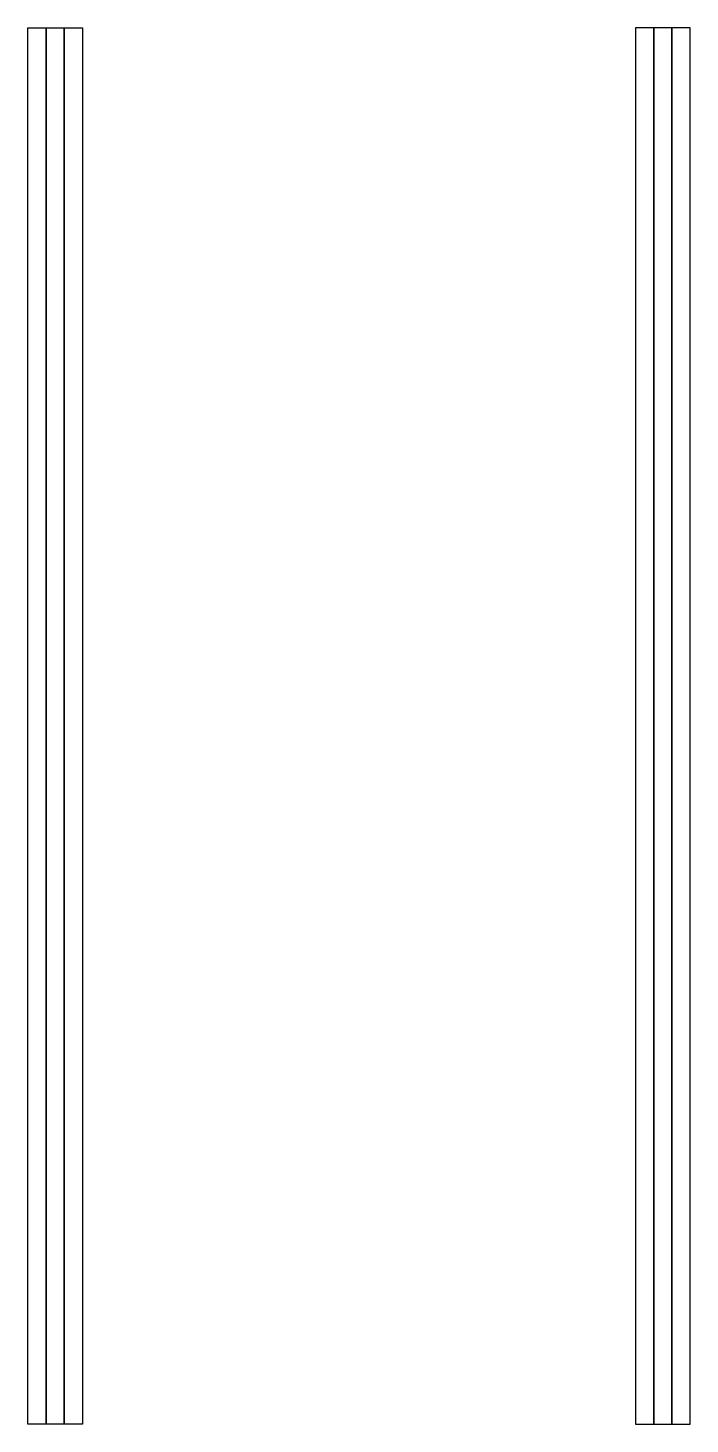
# Model space of a CAD drawing. Header units: millimetres. Extents: x -18.2 to 18.2, y -38.5 to 38.5.
import ezdxf

# ---------------------------------------------------------------- set-up
doc = ezdxf.new("R2010")
doc.units = ezdxf.units.MM
doc.layers.get('0').update_dxf_attribs({"linetype": 'CONTINUOUS'})

msp = doc.modelspace()

# ---------------------------------------------------------------- linework, layer by layer
for p, q in [((-18.25, 38.5), (-17.25, 38.5)), ((-18.25, -38.5), (-18.25, 38.5)), ((-17.25, 38.5), (-17.25, -38.5)), ((-17.25, 38.5), (-16.25, 38.5)), ((-17.25, -38.5), (-17.25, 38.5)), ((-16.25, 38.5), (-16.25, -38.5)), ((-16.25, 38.5), (-15.25, 38.5)), ((-16.25, -38.5), (-16.25, 38.5)), ((-15.25, 38.5), (-15.25, -38.5)), ((16.25, 38.5), (15.25, 38.5)), ((15.25, 38.5), (15.25, -38.5)), ((17.25, 38.5), (16.25, 38.5)), ((16.25, 38.5), (16.25, -38.5)), ((16.25, -38.5), (16.25, 38.5)), ((18.25, 38.5), (17.25, 38.5)), ((17.25, 38.5), (17.25, -38.5)), ((17.25, -38.5), (17.25, 38.5)), ((18.25, -38.5), (18.25, 38.5)), ((-17.25, -38.5), (-18.25, -38.5)), ((-16.25, -38.5), (-17.25, -38.5)), ((-15.25, -38.5), (-16.25, -38.5)), ((15.25, -38.5), (16.25, -38.5)), ((16.25, -38.5), (17.25, -38.5)), ((17.25, -38.5), (18.25, -38.5))]:
    msp.add_line(p, q)

doc.saveas('drawing.dxf')
